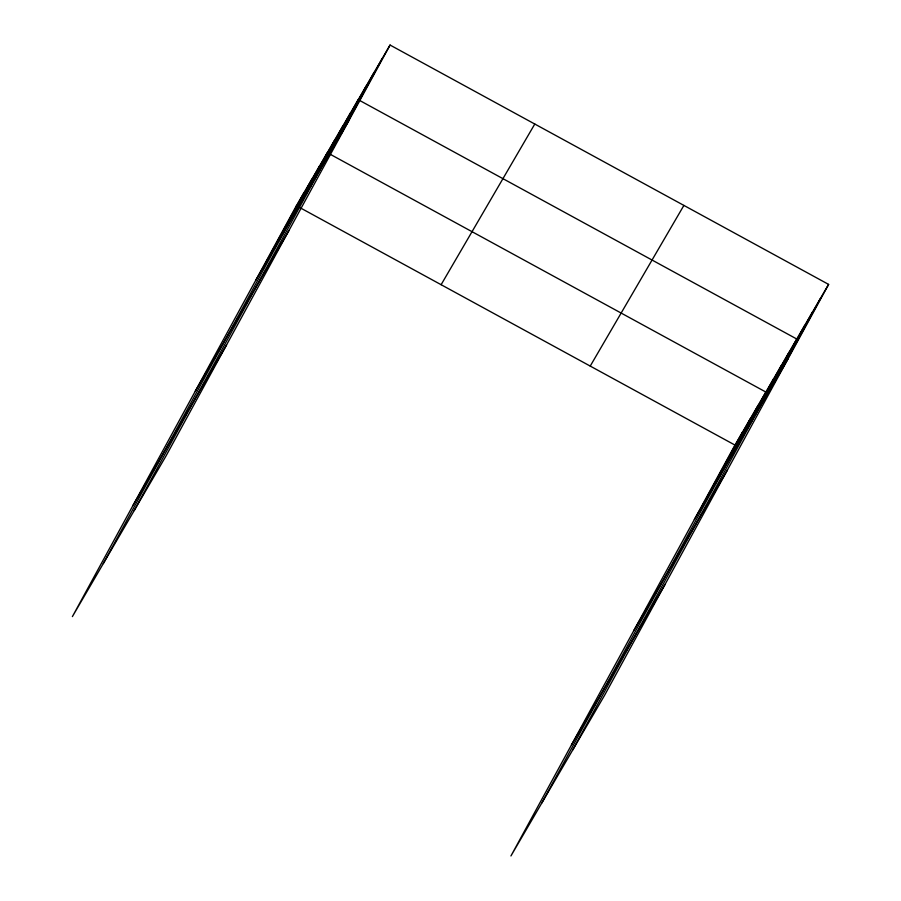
<?xml version="1.0" encoding="UTF-8"?>
<svg xmlns="http://www.w3.org/2000/svg" width="901" height="901" viewBox="0 0 901 901"><rect width="100%" height="100%" fill="white"/><g stroke="black" fill="none" stroke-linecap="round" stroke-linejoin="round"><path stroke-width="1.35" d="M390.065 45.05L296.395 205.721L72.384 616.599L166.043 455.929L390.065 45.05L828.616 284.401L604.605 695.279L510.935 855.95L734.957 445.071L828.616 284.401M263.531 266.921L304.121 192.465M271.257 253.665L311.859 179.209M278.983 240.409L319.585 165.953M103.288 563.575L327.311 152.697L765.873 392.048L541.85 802.926M294.436 213.897L335.037 139.441M302.162 200.641L342.763 126.185M309.888 187.397L350.489 112.929M134.193 510.563L358.215 99.673L796.777 339.024L572.754 749.914M325.576 160.479L366.178 86.023M333.539 146.829L374.14 72.362M341.502 133.168L382.103 58.711M702.093 506.272L742.683 431.816M709.819 493.016L750.409 418.56M717.545 479.76L758.135 405.304M732.997 453.259L773.599 378.792M740.723 440.003L781.325 365.536M748.449 426.747L789.051 352.28M764.138 399.83L804.739 325.374M772.101 386.18L812.702 311.712M780.063 372.518L820.665 298.062M255.805 280.177L349.464 119.506M195.269 391.192L288.939 230.532M132.909 505.574L226.568 344.914M441.118 284.705L534.789 124.034M590.234 366.076L683.893 205.417M694.367 519.528L788.026 358.868M633.831 630.542L727.49 469.883M571.471 744.936L665.129 584.265M296.395 205.721L734.957 445.071"/></g></svg>
